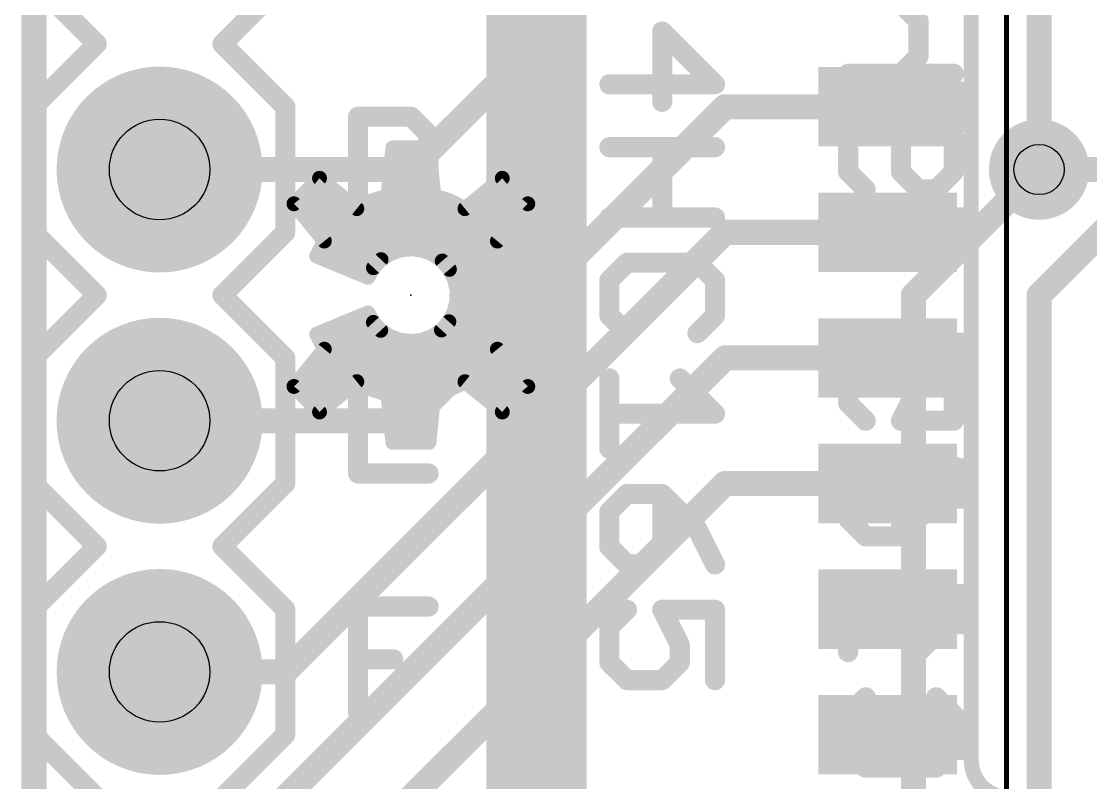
# Model space of a CAD drawing. Extents: x -32 to 75, y -18 to 32.
# Drawn here: x -0.13 to 10.68, y 10.31 to 18.01 of the extents above; entities that cross this region are included whole.
import ezdxf

# ---------------------------------------------------------------- set-up
doc = ezdxf.new("R2010")
doc.units = 0
for name, color, linetype in [('1', 12, 'CONTINUOUS'), ('16', 132, 'CONTINUOUS'), ('17', 110, 'CONTINUOUS'), ('18', 110, 'CONTINUOUS'), ('20', 53, 'CONTINUOUS'), ('21', 53, 'CONTINUOUS'), ('22', 53, 'CONTINUOUS'), ('24', 53, 'CONTINUOUS'), ('29', 253, 'CONTINUOUS'), ('30', 253, 'CONTINUOUS'), ('31', 253, 'CONTINUOUS'), ('44', 253, 'CONTINUOUS'), ('51', 53, 'CONTINUOUS')]:
    doc.layers.add(name, color=color, linetype=linetype)

# ---------------------------------------------------------------- blocks, each defined once
blk = doc.blocks.new('RECT')
blk.add_solid([(-0.5, -0.5), (0.5, -0.5), (-0.5, 0.5), (0.5, 0.5)])
blk = doc.blocks.new('ROUNDP')
at = {"const_width": 0.5}
blk.add_lwpolyline([(0, -0.25, 1), (0, 0.25, 1), (0, -0.25)], format="xyb", dxfattribs=at)
blk = doc.blocks.new('ROUNDV')
at = {"const_width": 0.5}
blk.add_lwpolyline([(0, -0.25, 1), (0, 0.25, 1), (0, -0.25)], format="xyb", dxfattribs=at)

msp = doc.modelspace()

# ---------------------------------------------------------------- linework, layer by layer
at = {"layer": '1', "const_width": 0.254}
for points in [[(0, 0), (0, 30.48)], [(5.08, 19.431), (5.08, 17.78)], [(5.08, 17.78), (3.81, 16.51)], [(6.985, 17.145), (3.81, 13.97)], [(8.63, 17.145), (6.985, 17.145)], [(3.81, 16.51), (1.27, 16.51)], [(11.43, 16.51), (10.16, 16.51)], [(6.985, 15.875), (2.54, 11.43)], [(8.63, 15.875), (6.985, 15.875)], [(6.985, 14.605), (1.27, 8.89)], [(8.63, 14.605), (6.985, 14.605)], [(3.81, 13.97), (1.27, 13.97)], [(6.985, 13.335), (2.54, 8.89)], [(8.63, 13.335), (6.985, 13.335)], [(2.54, 11.43), (1.27, 11.43)]]:
    msp.add_lwpolyline(points, dxfattribs=at)
at = {"layer": '1', "const_width": 0.127}
for points in [[(5.0165, 17.78, 1), (5.1435, 17.78)], [(5.1249, 17.7351, 1), (5.0351, 17.8249)], [(6.985, 17.2085, 1), (6.985, 17.0815)], [(7.0299, 17.1001, 1), (6.9401, 17.1899)], [(8.63, 17.0815, 1), (8.63, 17.2085)], [(1.27, 16.5735, 1), (1.27, 16.4465)], [(3.7651, 16.5549, 1), (3.8549, 16.4651)], [(3.81, 16.4465, 1), (3.81, 16.5735)], [(10.16, 16.5735, 1), (10.16, 16.4465)], [(6.985, 15.9385, 1), (6.985, 15.8115)], [(7.0299, 15.8301, 1), (6.9401, 15.9199)], [(8.63, 15.8115, 1), (8.63, 15.9385)], [(6.985, 14.6685, 1), (6.985, 14.5415)], [(7.0299, 14.5601, 1), (6.9401, 14.6499)], [(8.63, 14.5415, 1), (8.63, 14.6685)], [(1.27, 14.0335, 1), (1.27, 13.9065)], [(3.7651, 14.0149, 1), (3.8549, 13.9251)], [(3.81, 13.9065, 1), (3.81, 14.0335)], [(6.985, 13.3985, 1), (6.985, 13.2715)], [(7.0299, 13.2901, 1), (6.9401, 13.3799)], [(8.63, 13.2715, 1), (8.63, 13.3985)], [(1.27, 11.4935, 1), (1.27, 11.3665)], [(2.4951, 11.4749, 1), (2.5849, 11.3851)], [(2.54, 11.3665, 1), (2.54, 11.4935)]]:
    msp.add_lwpolyline(points, format="xyb", dxfattribs=at)
at = {"layer": '16'}
for points, const_width in [([(0, 0), (0, 30.48)], 0.254), ([(5.08, 29.21), (5.08, 8.89)], 1.016), ([(10.16, 29.21), (10.16, 16.51)], 0.254), ([(10.16, 16.51), (8.89, 15.24)], 0.254), ([(10.16, 15.24), (11.43, 16.51)], 0.254), ([(8.89, 15.24), (8.89, 8.255)], 0.254), ([(10.16, 15.24), (10.16, 8.89)], 0.254)]:
    msp.add_lwpolyline(points, dxfattribs=dict(at, const_width=const_width))
at = {"layer": '16', "const_width": 0.127}
for points in [[(10.0965, 16.51, 1), (10.2235, 16.51)], [(10.2049, 16.4651, 1), (10.1151, 16.5549)], [(8.9535, 15.24, 1), (8.8265, 15.24)], [(8.8451, 15.2849, 1), (8.9349, 15.1951)], [(10.2235, 15.24, 1), (10.0965, 15.24)], [(10.1151, 15.2849, 1), (10.2049, 15.1951)]]:
    msp.add_lwpolyline(points, format="xyb", dxfattribs=at)
at = {"layer": '20', "const_width": 0.254}
msp.add_lwpolyline([(0, 30.48), (0, 0)], dxfattribs=at)
at = {"layer": '21'}
for points, const_width in [([(9.8298, 20.32), (9.8298, 10.16)], 0.0508), ([(9.4742, 19.939), (9.4742, 10.541)], 0.1524), ([(0.635, 17.78), (0, 18.415)], 0.2032), ([(2.54, 18.415), (1.905, 17.78)], 0.2032), ([(6.8843, 17.3721), (6.3505, 17.906)], 0.2032), ([(6.3505, 17.906), (6.3505, 17.1942)], 0.2032), ([(0.635, 17.78), (0, 17.145)], 0.2032), ([(2.54, 17.145), (1.905, 17.78)], 0.2032), ([(5.8166, 17.3721), (6.8843, 17.3721)], 0.2032), ([(0, 15.875), (0, 17.145)], 0.2032), ([(2.54, 17.145), (2.54, 15.875)], 0.2032), ([(3.2766, 17.0443), (3.2766, 15.9766)], 0.2032), ([(3.8105, 17.0443), (3.2766, 17.0443)], 0.2032), ([(3.9884, 16.8664), (3.8105, 17.0443)], 0.2032), ([(3.9884, 16.1546), (3.9884, 16.8664)], 0.2032), ([(5.8166, 16.7366), (6.8843, 16.7366)], 0.2032), ([(6.3505, 16.7366), (6.3505, 16.0248)], 0.2032), ([(3.8105, 15.9766), (3.9884, 16.1546)], 0.2032), ([(6.8843, 16.0248), (5.8166, 16.0248)], 0.2032), ([(3.2766, 15.9766), (3.8105, 15.9766)], 0.2032), ([(0.635, 15.24), (0, 15.875)], 0.2032), ([(2.54, 15.875), (1.905, 15.24)], 0.2032), ([(5.9946, 15.5672), (5.8166, 15.3893)], 0.2032), ([(6.7064, 15.5672), (5.9946, 15.5672)], 0.2032), ([(6.8843, 15.3893), (6.7064, 15.5672)], 0.2032), ([(5.8166, 15.3893), (5.8166, 15.0334)], 0.2032), ([(6.8843, 15.0334), (6.8843, 15.3893)], 0.2032), ([(0, 14.605), (0.635, 15.24)], 0.2032), ([(1.905, 15.24), (2.54, 14.605)], 0.2032), ([(5.8166, 15.0334), (5.9946, 14.8554)], 0.2032), ([(6.7064, 14.8554), (6.8843, 15.0334)], 0.2032), ([(0, 13.335), (0, 14.605)], 0.2032), ([(2.54, 14.605), (2.54, 13.335)], 0.2032), ([(3.9884, 14.5043), (3.2766, 14.5043)], 0.2032), ([(3.2766, 14.5043), (3.2766, 13.4366)], 0.2032), ([(5.8166, 14.3978), (5.8166, 13.686)], 0.2032), ([(6.5284, 14.3978), (6.8843, 14.0419)], 0.2032), ([(3.2766, 13.9705), (3.6325, 13.9705)], 0.2032), ([(6.8843, 14.0419), (5.8166, 14.0419)], 0.2032), ([(3.2766, 13.4366), (3.9884, 13.4366)], 0.2032), ([(0.635, 12.7), (0, 13.335)], 0.2032), ([(2.54, 13.335), (1.905, 12.7)], 0.2032), ([(5.9946, 13.2284), (5.8166, 13.0505)], 0.2032), ([(6.3505, 13.2284), (5.9946, 13.2284)], 0.2032), ([(6.7064, 12.8725), (6.3505, 13.2284)], 0.2032), ([(6.3505, 12.6946), (6.3505, 13.2284)], 0.2032), ([(5.8166, 13.0505), (5.8166, 12.6946)], 0.2032), ([(6.8843, 12.5166), (6.7064, 12.8725)], 0.2032), ([(0, 12.065), (0.635, 12.7)], 0.2032), ([(1.905, 12.7), (2.54, 12.065)], 0.2032), ([(5.8166, 12.6946), (5.9946, 12.5166)], 0.2032), ([(6.1725, 12.5166), (6.3505, 12.6946)], 0.2032), ([(5.9946, 12.5166), (6.1725, 12.5166)], 0.2032), ([(0, 10.795), (0, 12.065)], 0.2032), ([(2.54, 12.065), (2.54, 10.795)], 0.2032), ([(3.2766, 11.0236), (3.2766, 12.0913)], 0.2032), ([(3.2766, 12.0913), (3.9884, 12.0913)], 0.2032), ([(5.8166, 11.8811), (5.9946, 12.059)], 0.2032), ([(6.8843, 12.059), (6.3505, 12.059)], 0.2032), ([(6.3505, 12.059), (6.5284, 11.7031)], 0.2032), ([(6.8843, 11.3472), (6.8843, 12.059)], 0.2032), ([(5.8166, 11.5252), (5.8166, 11.8811)], 0.2032), ([(6.5284, 11.7031), (6.5284, 11.5252)], 0.2032), ([(3.2766, 11.5575), (3.6325, 11.5575)], 0.2032), ([(5.9946, 11.3472), (5.8166, 11.5252)], 0.2032), ([(6.5284, 11.5252), (6.3505, 11.3472)], 0.2032), ([(6.3505, 11.3472), (5.9946, 11.3472)], 0.2032), ([(0.635, 10.16), (0, 10.795)], 0.2032), ([(2.54, 10.795), (1.905, 10.16)], 0.2032)]:
    msp.add_lwpolyline(points, dxfattribs=dict(at, const_width=const_width))
for points, const_width in [([(6.3864, 17.9419, 1), (6.3145, 17.8701)], 0.1016), ([(6.4013, 17.906, 1), (6.2997, 17.906)], 0.1016), ([(0.6709, 17.7441, 1), (0.5991, 17.8159)], 0.1016), ([(0.5991, 17.7441, 1), (0.6709, 17.8159)], 0.1016), ([(1.9409, 17.8159, 1), (1.8691, 17.7441)], 0.1016), ([(1.8691, 17.8159, 1), (1.9409, 17.7441)], 0.1016), ([(5.8166, 17.4229, 1), (5.8166, 17.3213)], 0.1016), ([(6.8484, 17.3362, 1), (6.9202, 17.4081)], 0.1016), ([(6.8843, 17.3213, 1), (6.8843, 17.4229)], 0.1016), ([(0.0508, 17.145, 1), (-0.0508, 17.145)], 0.1016), ([(-0.0359, 17.1809, 1), (0.0359, 17.1091)], 0.1016), ([(2.5908, 17.145, 1), (2.4892, 17.145)], 0.1016), ([(2.5041, 17.1091, 1), (2.5759, 17.1809)], 0.1016), ([(6.2997, 17.1942, 1), (6.4013, 17.1942)], 0.1016), ([(3.3274, 17.0443, 1), (3.2258, 17.0443)], 0.1016), ([(3.2766, 17.0951, 1), (3.2766, 16.9935)], 0.1016), ([(3.8464, 17.0802, 1), (3.7745, 17.0084)], 0.1016), ([(3.8105, 16.9935, 1), (3.8105, 17.0951)], 0.1016), ([(4.0392, 16.8664, 1), (3.9376, 16.8664)], 0.1016), ([(3.9525, 16.8304, 1), (4.0243, 16.9023)], 0.1016), ([(5.8166, 16.7874, 1), (5.8166, 16.6858)], 0.1016), ([(6.4013, 16.7366, 1), (6.2997, 16.7366)], 0.1016), ([(6.8843, 16.6858, 1), (6.8843, 16.7874)], 0.1016), ([(4.0243, 16.1186, 1), (3.9525, 16.1905)], 0.1016), ([(3.9376, 16.1546, 1), (4.0392, 16.1546)], 0.1016), ([(5.8166, 16.0756, 1), (5.8166, 15.974)], 0.1016), ([(6.8843, 15.974, 1), (6.8843, 16.0756)], 0.1016), ([(3.2766, 16.0274, 1), (3.2766, 15.9258)], 0.1016), ([(3.2258, 15.9766, 1), (3.3274, 15.9766)], 0.1016), ([(3.7745, 16.0125, 1), (3.8464, 15.9407)], 0.1016), ([(3.8105, 15.9258, 1), (3.8105, 16.0274)], 0.1016), ([(6.2997, 16.0248, 1), (6.4013, 16.0248)], 0.1016), ([(0.0359, 15.9109, 1), (-0.0359, 15.8391)], 0.1016), ([(-0.0508, 15.875, 1), (0.0508, 15.875)], 0.1016), ([(2.4892, 15.875, 1), (2.5908, 15.875)], 0.1016), ([(2.5759, 15.8391, 1), (2.5041, 15.9109)], 0.1016), ([(5.9946, 15.618, 1), (5.9946, 15.5164)], 0.1016), ([(6.0305, 15.5313, 1), (5.9586, 15.6031)], 0.1016), ([(6.7423, 15.6031, 1), (6.6704, 15.5313)], 0.1016), ([(6.7064, 15.5164, 1), (6.7064, 15.618)], 0.1016), ([(5.8674, 15.3893, 1), (5.7658, 15.3893)], 0.1016), ([(5.7807, 15.4252, 1), (5.8525, 15.3533)], 0.1016), ([(6.9351, 15.3893, 1), (6.8335, 15.3893)], 0.1016), ([(6.8484, 15.3533, 1), (6.9202, 15.4252)], 0.1016), ([(0.6709, 15.2041, 1), (0.5991, 15.2759)], 0.1016), ([(0.5991, 15.2041, 1), (0.6709, 15.2759)], 0.1016), ([(1.9409, 15.2759, 1), (1.8691, 15.2041)], 0.1016), ([(1.8691, 15.2759, 1), (1.9409, 15.2041)], 0.1016), ([(5.8525, 15.0693, 1), (5.7807, 14.9974)], 0.1016), ([(6.9202, 14.9974, 1), (6.8484, 15.0693)], 0.1016), ([(5.7658, 15.0334, 1), (5.8674, 15.0334)], 0.1016), ([(6.8335, 15.0334, 1), (6.9351, 15.0334)], 0.1016), ([(5.9586, 14.8195, 1), (6.0305, 14.8913)], 0.1016), ([(6.6704, 14.8913, 1), (6.7423, 14.8195)], 0.1016), ([(0.0508, 14.605, 1), (-0.0508, 14.605)], 0.1016), ([(2.5908, 14.605, 1), (2.4892, 14.605)], 0.1016), ([(-0.0359, 14.6409, 1), (0.0359, 14.5691)], 0.1016), ([(2.5041, 14.5691, 1), (2.5759, 14.6409)], 0.1016), ([(3.2766, 14.5551, 1), (3.2766, 14.4535)], 0.1016), ([(3.3274, 14.5043, 1), (3.2258, 14.5043)], 0.1016), ([(3.9884, 14.4535, 1), (3.9884, 14.5551)], 0.1016), ([(5.8674, 14.3978, 1), (5.7658, 14.3978)], 0.1016), ([(6.5643, 14.4337, 1), (6.4925, 14.3619)], 0.1016), ([(3.2766, 14.0213, 1), (3.2766, 13.9197)], 0.1016), ([(3.6325, 13.9197, 1), (3.6325, 14.0213)], 0.1016), ([(5.8166, 14.0927, 1), (5.8166, 13.9911)], 0.1016), ([(6.8484, 14.006, 1), (6.9202, 14.0778)], 0.1016), ([(6.8843, 13.9911, 1), (6.8843, 14.0927)], 0.1016), ([(5.7658, 13.686, 1), (5.8674, 13.686)], 0.1016), ([(3.2766, 13.4874, 1), (3.2766, 13.3858)], 0.1016), ([(3.9884, 13.3858, 1), (3.9884, 13.4874)], 0.1016), ([(0.0359, 13.3709, 1), (-0.0359, 13.2991)], 0.1016), ([(2.5759, 13.2991, 1), (2.5041, 13.3709)], 0.1016), ([(3.2258, 13.4366, 1), (3.3274, 13.4366)], 0.1016), ([(-0.0508, 13.335, 1), (0.0508, 13.335)], 0.1016), ([(2.4892, 13.335, 1), (2.5908, 13.335)], 0.1016), ([(5.9946, 13.2792, 1), (5.9946, 13.1776)], 0.1016), ([(6.0305, 13.1925, 1), (5.9586, 13.2643)], 0.1016), ([(6.3864, 13.2643, 1), (6.3145, 13.1925)], 0.1016), ([(6.4013, 13.2284, 1), (6.2997, 13.2284)], 0.1016), ([(6.3505, 13.1776, 1), (6.3505, 13.2792)], 0.1016), ([(5.8674, 13.0505, 1), (5.7658, 13.0505)], 0.1016), ([(5.7807, 13.0864, 1), (5.8525, 13.0145)], 0.1016), ([(6.7518, 12.8952, 1), (6.6609, 12.8498)], 0.1016), ([(6.6704, 12.8366, 1), (6.7423, 12.9084)], 0.1016), ([(0.6709, 12.6641, 1), (0.5991, 12.7359)], 0.1016), ([(0.5991, 12.6641, 1), (0.6709, 12.7359)], 0.1016), ([(1.9409, 12.7359, 1), (1.8691, 12.6641)], 0.1016), ([(1.8691, 12.7359, 1), (1.9409, 12.6641)], 0.1016), ([(5.8525, 12.7305, 1), (5.7807, 12.6586)], 0.1016), ([(6.3864, 12.6586, 1), (6.3145, 12.7305)], 0.1016), ([(5.7658, 12.6946, 1), (5.8674, 12.6946)], 0.1016), ([(6.2997, 12.6946, 1), (6.4013, 12.6946)], 0.1016), ([(5.9946, 12.5674, 1), (5.9946, 12.4658)], 0.1016), ([(5.9586, 12.4807, 1), (6.0305, 12.5525)], 0.1016), ([(6.1366, 12.5525, 1), (6.2084, 12.4807)], 0.1016), ([(6.1725, 12.4658, 1), (6.1725, 12.5674)], 0.1016), ([(6.8389, 12.4939, 1), (6.9297, 12.5393)], 0.1016), ([(0.0508, 12.065, 1), (-0.0508, 12.065)], 0.1016), ([(-0.0359, 12.1009, 1), (0.0359, 12.0291)], 0.1016), ([(2.5908, 12.065, 1), (2.4892, 12.065)], 0.1016), ([(2.5041, 12.0291, 1), (2.5759, 12.1009)], 0.1016), ([(3.3274, 12.0913, 1), (3.2258, 12.0913)], 0.1016), ([(3.2766, 12.1421, 1), (3.2766, 12.0405)], 0.1016), ([(3.9884, 12.0405, 1), (3.9884, 12.1421)], 0.1016), ([(6.0305, 12.0231, 1), (5.9586, 12.0949)], 0.1016), ([(6.3959, 12.0817, 1), (6.305, 12.0363)], 0.1016), ([(6.3505, 12.1098, 1), (6.3505, 12.0082)], 0.1016), ([(6.9351, 12.059, 1), (6.8335, 12.059)], 0.1016), ([(6.8843, 12.0082, 1), (6.8843, 12.1098)], 0.1016), ([(5.8674, 11.8811, 1), (5.7658, 11.8811)], 0.1016), ([(5.7807, 11.917, 1), (5.8525, 11.8451)], 0.1016), ([(6.5792, 11.7031, 1), (6.4776, 11.7031)], 0.1016), ([(6.483, 11.6804, 1), (6.5738, 11.7258)], 0.1016), ([(3.2766, 11.6083, 1), (3.2766, 11.5067)], 0.1016), ([(3.6325, 11.5067, 1), (3.6325, 11.6083)], 0.1016), ([(5.8525, 11.5611, 1), (5.7807, 11.4892)], 0.1016), ([(5.7658, 11.5252, 1), (5.8674, 11.5252)], 0.1016), ([(6.4776, 11.5252, 1), (6.5792, 11.5252)], 0.1016), ([(6.5643, 11.4892, 1), (6.4925, 11.5611)], 0.1016), ([(5.9946, 11.398, 1), (5.9946, 11.2964)], 0.1016), ([(5.9586, 11.3113, 1), (6.0305, 11.3831)], 0.1016), ([(6.3145, 11.3831, 1), (6.3864, 11.3113)], 0.1016), ([(6.3505, 11.2964, 1), (6.3505, 11.398)], 0.1016), ([(6.8335, 11.3472, 1), (6.9351, 11.3472)], 0.1016), ([(3.2258, 11.0236, 1), (3.3274, 11.0236)], 0.1016), ([(0.0359, 10.8309, 1), (-0.0359, 10.7591)], 0.1016), ([(-0.0508, 10.795, 1), (0.0508, 10.795)], 0.1016), ([(2.4892, 10.795, 1), (2.5908, 10.795)], 0.1016), ([(2.5759, 10.7591, 1), (2.5041, 10.8309)], 0.1016), ([(9.4742, 10.541, 0.4142), (9.8552, 10.16)], 0.1524), ([(9.5123, 10.541, 1), (9.4361, 10.541)], 0.0762), ([(9.4361, 10.541, 1), (9.5123, 10.541)], 0.0762)]:
    msp.add_lwpolyline(points, format="xyb", dxfattribs=dict(at, const_width=const_width))
at = {"layer": '22'}
for points, const_width in [([(8.9414, 18.0118), (8.7635, 18.1898)], 0.2032), ([(8.9414, 17.6559), (8.9414, 18.0118)], 0.2032), ([(8.7635, 17.478), (8.9414, 17.6559)], 0.2032), ([(9.2973, 17.478), (8.2296, 17.478)], 0.2032), ([(8.4076, 17.0204), (8.2296, 16.8424)], 0.2032), ([(8.5855, 17.0204), (8.4076, 17.0204)], 0.2032), ([(8.7635, 16.8424), (8.5855, 17.0204)], 0.2032), ([(9.1194, 17.0204), (9.2973, 16.8424)], 0.2032), ([(8.2296, 16.8424), (8.2296, 16.4865)], 0.2032), ([(8.7635, 16.4865), (8.7635, 16.8424)], 0.2032), ([(9.2973, 16.8424), (9.2973, 16.4865)], 0.2032), ([(3.578, 16.2449), (3.6272, 16.7288)], 0.15), ([(3.6272, 16.7288), (3.9928, 16.7288)], 0.15), ([(3.9928, 16.7288), (4.042, 16.2449)], 0.15), ([(3.6192, 16.65), (4.0008, 16.65)], 0.15), ([(3.6039, 16.5), (4.0161, 16.5)], 0.15), ([(8.2296, 16.4865), (8.4076, 16.3086)], 0.2032), ([(8.9414, 16.3086), (8.7635, 16.4865)], 0.2032), ([(9.2973, 16.4865), (9.1194, 16.3086)], 0.2032), ([(2.628, 16.1635), (2.8865, 16.422)], 0.15), ([(2.8865, 16.422), (3.2635, 16.1146)], 0.15), ([(4.3565, 16.1146), (4.7335, 16.422)], 0.15), ([(4.7335, 16.422), (4.992, 16.1635)], 0.15), ([(2.8145, 16.35), (2.9748, 16.35)], 0.15), ([(3.4153, 16.1928), (3.578, 16.2449)], 0.15), ([(3.5887, 16.35), (4.0313, 16.35)], 0.15), ([(4.042, 16.2449), (4.2047, 16.1928)], 0.15), ([(4.6452, 16.35), (4.8055, 16.35)], 0.15), ([(9.1194, 16.3086), (8.9414, 16.3086)], 0.2032), ([(2.9354, 15.7865), (2.628, 16.1635)], 0.15), ([(2.6645, 16.2), (3.1588, 16.2)], 0.15), ([(3.2635, 16.1146), (3.4153, 16.1928)], 0.15), ([(3.4378, 16.2), (4.1822, 16.2)], 0.15), ([(4.2047, 16.1928), (4.3565, 16.1146)], 0.15), ([(4.4612, 16.2), (4.9555, 16.2)], 0.15), ([(4.992, 16.1635), (4.6846, 15.7865)], 0.15), ([(2.7205, 16.05), (4.8995, 16.05)], 0.15), ([(2.8429, 15.9), (4.7771, 15.9)], 0.15), ([(2.8572, 15.6347), (2.9354, 15.7865)], 0.15), ([(2.9166, 15.75), (4.7034, 15.75)], 0.15), ([(3.8202, 15.7085), (3.7085, 15.6976)], 0.15), ([(3.9313, 15.6927), (3.8202, 15.7085)], 0.15), ([(4.6846, 15.7865), (4.7628, 15.6347)], 0.15), ([(3.3769, 15.4194), (2.8572, 15.6347)], 0.15), ([(2.941, 15.6), (3.5101, 15.6)], 0.15), ([(3.5087, 15.599), (3.432, 15.5172)], 0.15), ([(3.6027, 15.6603), (3.5087, 15.599)], 0.15), ([(3.7085, 15.6976), (3.6027, 15.6603)], 0.15), ([(4.0354, 15.6509), (3.9313, 15.6927)], 0.15), ([(4.1266, 15.5855), (4.0354, 15.6509)], 0.15), ([(4.1063, 15.6), (4.7739, 15.6)], 0.15), ([(4.7628, 15.6347), (4.8149, 15.472)], 0.15), ([(3.432, 15.5172), (3.3769, 15.4194)], 0.15), ([(4.1996, 15.5003), (4.1266, 15.5855)], 0.15), ([(4.2504, 15.4002), (4.1996, 15.5003)], 0.15), ([(3.303, 15.45), (3.3941, 15.45)], 0.15), ([(4.2251, 15.45), (5.0313, 15.45)], 0.15), ([(4.2758, 15.291), (4.2504, 15.4002)], 0.15), ([(4.8149, 15.472), (5.2988, 15.4228)], 0.15), ([(5.2988, 15.4228), (5.2988, 15.0572)], 0.15), ([(4.2737, 15.3), (5.2988, 15.3)], 0.15), ([(4.2746, 15.1788), (4.2758, 15.291)], 0.15), ([(4.2468, 15.0701), (4.2746, 15.1788)], 0.15), ([(2.8572, 14.8453), (3.3769, 15.0606)], 0.15), ([(3.3769, 15.0606), (3.4307, 14.9644)], 0.15), ([(4.1939, 14.9711), (4.2468, 15.0701)], 0.15), ([(4.2672, 15.15), (5.2988, 15.15)], 0.15), ([(5.2988, 15.0572), (4.8149, 15.008)], 0.15), ([(3.2306, 15), (3.4108, 15)], 0.15), ([(3.4307, 14.9644), (3.5055, 14.8835)], 0.15), ([(4.119, 14.8876), (4.1939, 14.9711)], 0.15), ([(4.2093, 15), (4.8123, 15)], 0.15), ([(4.8149, 15.008), (4.7628, 14.8453)], 0.15), ([(2.9354, 14.6935), (2.8572, 14.8453)], 0.15), ([(2.8685, 14.85), (3.5557, 14.85)], 0.15), ([(3.5055, 14.8835), (3.5972, 14.8223)], 0.15), ([(4.0264, 14.8242), (4.119, 14.8876)], 0.15), ([(4.0641, 14.85), (4.7643, 14.85)], 0.15), ([(4.7628, 14.8453), (4.6846, 14.6935)], 0.15), ([(3.5972, 14.8223), (3.7006, 14.7841)], 0.15), ([(3.7006, 14.7841), (3.81, 14.7712)], 0.15), ([(3.81, 14.7712), (3.9214, 14.7847)], 0.15), ([(3.9214, 14.7847), (4.0264, 14.8242)], 0.15), ([(2.628, 14.3165), (2.9354, 14.6935)], 0.15), ([(2.9321, 14.7), (4.6879, 14.7)], 0.15), ([(4.6846, 14.6935), (4.992, 14.3165)], 0.15), ([(8.4076, 14.6816), (8.2296, 14.5036)], 0.2032), ([(8.7635, 14.6816), (8.4076, 14.6816)], 0.2032), ([(8.9414, 14.5036), (8.7635, 14.6816)], 0.2032), ([(9.2973, 14.6816), (9.2973, 13.9698)], 0.2032), ([(2.8184, 14.55), (4.8016, 14.55)], 0.15), ([(8.2296, 14.5036), (8.2296, 14.1477)], 0.2032), ([(8.9414, 14.3257), (8.9414, 14.5036)], 0.2032), ([(2.8865, 14.058), (2.628, 14.3165)], 0.15), ([(2.6961, 14.4), (4.9239, 14.4)], 0.15), ([(3.2635, 14.3654), (2.8865, 14.058)], 0.15), ([(3.4153, 14.2872), (3.2635, 14.3654)], 0.15), ([(4.3565, 14.3654), (4.2047, 14.2872)], 0.15), ([(4.7335, 14.058), (4.3565, 14.3654)], 0.15), ([(4.992, 14.3165), (4.7335, 14.058)], 0.15), ([(8.7635, 13.9698), (8.9414, 14.3257)], 0.2032), ([(2.6945, 14.25), (3.122, 14.25)], 0.15), ([(3.578, 14.2351), (3.4153, 14.2872)], 0.15), ([(3.5315, 14.25), (4.0885, 14.25)], 0.15), ([(3.6272, 13.7512), (3.578, 14.2351)], 0.15), ([(4.042, 14.2351), (3.9928, 13.7512)], 0.15), ([(4.2047, 14.2872), (4.042, 14.2351)], 0.15), ([(4.498, 14.25), (4.9255, 14.25)], 0.15), ([(2.8445, 14.1), (2.938, 14.1)], 0.15), ([(3.5917, 14.1), (4.0283, 14.1)], 0.15), ([(4.682, 14.1), (4.7755, 14.1)], 0.15), ([(8.2296, 14.1477), (8.4076, 13.9698)], 0.2032), ([(9.2973, 13.9698), (8.7635, 13.9698)], 0.2032), ([(3.607, 13.95), (4.013, 13.95)], 0.15), ([(3.6222, 13.8), (3.9978, 13.8)], 0.15), ([(3.9928, 13.7512), (3.6272, 13.7512)], 0.15), ([(8.2296, 13.3343), (8.4076, 13.5122)], 0.2032), ([(8.4076, 13.5122), (8.5855, 13.5122)], 0.2032), ([(8.5855, 13.5122), (8.7635, 13.3343)], 0.2032), ([(9.2973, 13.5122), (9.1194, 13.1563)], 0.2032), ([(8.2296, 12.9783), (8.2296, 13.3343)], 0.2032), ([(8.7635, 13.3343), (8.7635, 12.8004)], 0.2032), ([(9.1194, 13.1563), (8.7635, 12.8004)], 0.2032), ([(8.4076, 12.8004), (8.2296, 12.9783)], 0.2032), ([(8.7635, 12.8004), (8.4076, 12.8004)], 0.2032), ([(8.2296, 11.631), (8.2296, 12.3428)], 0.2032), ([(9.2973, 11.9869), (8.2296, 11.9869)], 0.2032), ([(8.9414, 11.631), (9.2973, 11.9869)], 0.2032), ([(8.2296, 10.9955), (8.4076, 11.1734)], 0.2032), ([(9.1194, 11.1734), (9.2973, 10.9955)], 0.2032), ([(8.2296, 10.6395), (8.2296, 10.9955)], 0.2032), ([(9.2973, 10.9955), (9.2973, 10.6395)], 0.2032), ([(8.4076, 10.4616), (8.2296, 10.6395)], 0.2032), ([(9.2973, 10.6395), (9.1194, 10.4616)], 0.2032), ([(9.1194, 10.4616), (8.4076, 10.4616)], 0.2032)]:
    msp.add_lwpolyline(points, dxfattribs=dict(at, const_width=const_width))
for points, const_width in [([(8.9922, 18.0118, 1), (8.8906, 18.0118)], 0.1016), ([(8.9055, 17.9759, 1), (8.9773, 18.0478)], 0.1016), ([(8.9773, 17.62, 1), (8.9055, 17.6919)], 0.1016), ([(8.8906, 17.6559, 1), (8.9922, 17.6559)], 0.1016), ([(8.2296, 17.5288, 1), (8.2296, 17.4272)], 0.1016), ([(8.7275, 17.5139, 1), (8.7994, 17.4421)], 0.1016), ([(9.2973, 17.4272, 1), (9.2973, 17.5288)], 0.1016), ([(8.4076, 17.0712, 1), (8.4076, 16.9696)], 0.1016), ([(8.4435, 16.9845, 1), (8.3716, 17.0563)], 0.1016), ([(8.6214, 17.0563, 1), (8.5496, 16.9845)], 0.1016), ([(8.5855, 16.9696, 1), (8.5855, 17.0712)], 0.1016), ([(9.1553, 17.0563, 1), (9.0834, 16.9845)], 0.1016), ([(8.2804, 16.8424, 1), (8.1788, 16.8424)], 0.1016), ([(8.1937, 16.8784, 1), (8.2655, 16.8065)], 0.1016), ([(8.8143, 16.8424, 1), (8.7127, 16.8424)], 0.1016), ([(8.7275, 16.8065, 1), (8.7994, 16.8784)], 0.1016), ([(9.3481, 16.8424, 1), (9.2465, 16.8424)], 0.1016), ([(9.2614, 16.8065, 1), (9.3332, 16.8784)], 0.1016), ([(3.6272, 16.7663, 1), (3.6272, 16.6913)], 0.075), ([(3.6645, 16.725, 1), (3.5899, 16.7326)], 0.075), ([(4.0301, 16.7326, 1), (3.9555, 16.725)], 0.075), ([(3.9928, 16.6913, 1), (3.9928, 16.7663)], 0.075), ([(3.6192, 16.6875, 1), (3.6192, 16.6125)], 0.075), ([(4.0008, 16.6125, 1), (4.0008, 16.6875)], 0.075), ([(3.6039, 16.5375, 1), (3.6039, 16.4625)], 0.075), ([(4.0161, 16.4625, 1), (4.0161, 16.5375)], 0.075), ([(8.2655, 16.5225, 1), (8.1937, 16.4506)], 0.1016), ([(8.1788, 16.4865, 1), (8.2804, 16.4865)], 0.1016), ([(8.7994, 16.5225, 1), (8.7275, 16.4506)], 0.1016), ([(8.7127, 16.4865, 1), (8.8143, 16.4865)], 0.1016), ([(9.2465, 16.4865, 1), (9.3481, 16.4865)], 0.1016), ([(9.3332, 16.4506, 1), (9.2614, 16.5225)], 0.1016), ([(2.9102, 16.4511, 1), (2.8628, 16.3929)], 0.075), ([(2.913, 16.3955, 1), (2.86, 16.4485)], 0.075), ([(4.76, 16.4485, 1), (4.707, 16.3955)], 0.075), ([(4.7572, 16.3929, 1), (4.7098, 16.4511)], 0.075), ([(2.8145, 16.3875, 1), (2.8145, 16.3125)], 0.075), ([(2.9748, 16.3125, 1), (2.9748, 16.3875)], 0.075), ([(3.5887, 16.3875, 1), (3.5887, 16.3125)], 0.075), ([(3.5894, 16.2092, 1), (3.5666, 16.2806)], 0.075), ([(4.0534, 16.2806, 1), (4.0306, 16.2092)], 0.075), ([(4.0313, 16.3125, 1), (4.0313, 16.3875)], 0.075), ([(4.6452, 16.3875, 1), (4.6452, 16.3125)], 0.075), ([(4.8055, 16.3125, 1), (4.8055, 16.3875)], 0.075), ([(8.3716, 16.2727, 1), (8.4435, 16.3445)], 0.1016), ([(8.9414, 16.3594, 1), (8.9414, 16.2578)], 0.1016), ([(8.9055, 16.2727, 1), (8.9773, 16.3445)], 0.1016), ([(9.0834, 16.3445, 1), (9.1553, 16.2727)], 0.1016), ([(9.1194, 16.2578, 1), (9.1194, 16.3594)], 0.1016), ([(2.6571, 16.1872, 1), (2.5989, 16.1398)], 0.075), ([(2.6015, 16.19, 1), (2.6545, 16.137)], 0.075), ([(2.6645, 16.2375, 1), (2.6645, 16.1625)], 0.075), ([(3.1588, 16.1625, 1), (3.1588, 16.2375)], 0.075), ([(3.4039, 16.2285, 1), (3.4268, 16.1571)], 0.075), ([(3.4325, 16.1595, 1), (3.3982, 16.2262)], 0.075), ([(3.4378, 16.2375, 1), (3.4378, 16.1625)], 0.075), ([(3.5407, 16.2487, 1), (3.6153, 16.2411)], 0.075), ([(4.0047, 16.2411, 1), (4.0793, 16.2487)], 0.075), ([(4.2218, 16.2262, 1), (4.1875, 16.1595)], 0.075), ([(4.1822, 16.1625, 1), (4.1822, 16.2375)], 0.075), ([(4.1932, 16.1571, 1), (4.2161, 16.2285)], 0.075), ([(4.4612, 16.2375, 1), (4.4612, 16.1625)], 0.075), ([(4.9555, 16.1625, 1), (4.9555, 16.2375)], 0.075), ([(5.0211, 16.1398, 1), (4.9629, 16.1872)], 0.075), ([(4.9655, 16.137, 1), (5.0185, 16.19)], 0.075), ([(2.7205, 16.0875, 1), (2.7205, 16.0125)], 0.075), ([(3.2463, 16.1479, 1), (3.2807, 16.0813)], 0.075), ([(3.2398, 16.0855, 1), (3.2872, 16.1437)], 0.075), ([(4.3328, 16.1437, 1), (4.3802, 16.0855)], 0.075), ([(4.3393, 16.0813, 1), (4.3737, 16.1479)], 0.075), ([(4.8995, 16.0125, 1), (4.8995, 16.0875)], 0.075), ([(2.8429, 15.9375, 1), (2.8429, 15.8625)], 0.075), ([(4.7771, 15.8625, 1), (4.7771, 15.9375)], 0.075), ([(2.9166, 15.7875, 1), (2.9166, 15.7125)], 0.075), ([(2.9687, 15.7693, 1), (2.9021, 15.8037)], 0.075), ([(2.9063, 15.7628, 1), (2.9645, 15.8102)], 0.075), ([(3.8255, 15.7457, 1), (3.8149, 15.6714)], 0.075), ([(3.8238, 15.6712, 1), (3.8165, 15.7459)], 0.075), ([(4.7179, 15.8037, 1), (4.6513, 15.7693)], 0.075), ([(4.6555, 15.8102, 1), (4.7137, 15.7628)], 0.075), ([(4.7034, 15.7125, 1), (4.7034, 15.7875)], 0.075), ([(2.8716, 15.6693, 1), (2.8428, 15.6001)], 0.075), ([(2.8239, 15.6519, 1), (2.8905, 15.6175)], 0.075), ([(2.941, 15.6375, 1), (2.941, 15.5625)], 0.075), ([(3.536, 15.5734, 1), (3.4813, 15.6247)], 0.075), ([(3.5101, 15.5625, 1), (3.5101, 15.6375)], 0.075), ([(3.5902, 15.6957, 1), (3.6151, 15.625)], 0.075), ([(3.6231, 15.6289, 1), (3.5822, 15.6918)], 0.075), ([(3.7048, 15.7349, 1), (3.7122, 15.6602)], 0.075), ([(3.721, 15.6622, 1), (3.6961, 15.7329)], 0.075), ([(3.9452, 15.7275, 1), (3.9173, 15.6579)], 0.075), ([(3.926, 15.6555, 1), (3.9366, 15.7298)], 0.075), ([(4.0572, 15.6813, 1), (4.0135, 15.6204)], 0.075), ([(4.0214, 15.6161, 1), (4.0494, 15.6856)], 0.075), ([(4.1063, 15.6375, 1), (4.1063, 15.5625)], 0.075), ([(4.7985, 15.6461, 1), (4.7271, 15.6232)], 0.075), ([(4.7295, 15.6175, 1), (4.7962, 15.6518)], 0.075), ([(4.7739, 15.5625, 1), (4.7739, 15.6375)], 0.075), ([(3.4046, 15.5428, 1), (3.4593, 15.4915)], 0.075), ([(3.4646, 15.4988, 1), (3.3993, 15.5356)], 0.075), ([(3.4882, 15.6305, 1), (3.5292, 15.5676)], 0.075), ([(4.155, 15.6099, 1), (4.0981, 15.5611)], 0.075), ([(4.1047, 15.555, 1), (4.1484, 15.616)], 0.075), ([(4.2331, 15.5173, 1), (4.1662, 15.4834)], 0.075), ([(3.303, 15.4875, 1), (3.303, 15.4125)], 0.075), ([(3.3442, 15.4378, 1), (3.4096, 15.401)], 0.075), ([(3.3625, 15.3848, 1), (3.3913, 15.454)], 0.075), ([(3.3941, 15.4125, 1), (3.3941, 15.4875)], 0.075), ([(4.1712, 15.4759, 1), (4.2281, 15.5247)], 0.075), ([(4.2251, 15.4875, 1), (4.2251, 15.4125)], 0.075), ([(4.2869, 15.4088, 1), (4.2138, 15.3917)], 0.075), ([(4.8187, 15.5093, 1), (4.8111, 15.4347)], 0.075), ([(4.7792, 15.4606, 1), (4.8506, 15.4834)], 0.075), ([(5.0313, 15.4125, 1), (5.0313, 15.4875)], 0.075), ([(5.3363, 15.4228, 1), (5.2613, 15.4228)], 0.075), ([(5.295, 15.3855, 1), (5.3026, 15.4601)], 0.075), ([(4.2169, 15.3833, 1), (4.2838, 15.4172)], 0.075), ([(4.2737, 15.3375, 1), (4.2737, 15.2625)], 0.075), ([(4.3133, 15.2906, 1), (4.2383, 15.2914)], 0.075), ([(5.2988, 15.2625, 1), (5.2988, 15.3375)], 0.075), ([(4.3109, 15.1695, 1), (4.2383, 15.1881)], 0.075), ([(4.2393, 15.2825, 1), (4.3124, 15.2995)], 0.075), ([(3.4096, 15.0789, 1), (3.3442, 15.0423)], 0.075), ([(3.3913, 15.026, 1), (3.3625, 15.0952)], 0.075), ([(4.2798, 15.0524, 1), (4.2137, 15.0878)], 0.075), ([(4.2672, 15.1875, 1), (4.2672, 15.1125)], 0.075), ([(4.2371, 15.1792, 1), (4.3121, 15.1784)], 0.075), ([(5.3026, 15.0199, 1), (5.295, 15.0945)], 0.075), ([(5.2988, 15.1125, 1), (5.2988, 15.1875)], 0.075), ([(3.2306, 15.0375, 1), (3.2306, 14.9625)], 0.075), ([(3.4583, 14.9899, 1), (3.4032, 14.939)], 0.075), ([(3.4108, 14.9625, 1), (3.4108, 15.0375)], 0.075), ([(4.1608, 14.9888, 1), (4.227, 14.9534)], 0.075), ([(4.2218, 14.9461, 1), (4.166, 14.9961)], 0.075), ([(4.2093, 15.0375, 1), (4.2093, 14.9625)], 0.075), ([(4.2104, 15.0794, 1), (4.2831, 15.0608)], 0.075), ([(4.8111, 15.0453, 1), (4.8187, 14.9707)], 0.075), ([(4.8506, 14.9966, 1), (4.7792, 15.0194)], 0.075), ([(4.8123, 14.9625, 1), (4.8123, 15.0375)], 0.075), ([(5.2613, 15.0572, 1), (5.3363, 15.0572)], 0.075), ([(2.8905, 14.8625, 1), (2.8239, 14.8281)], 0.075), ([(2.8428, 14.8799, 1), (2.8716, 14.8107)], 0.075), ([(2.8685, 14.8875, 1), (2.8685, 14.8125)], 0.075), ([(3.398, 14.9461, 1), (3.4635, 14.9828)], 0.075), ([(3.5264, 14.9147, 1), (3.4847, 14.8523)], 0.075), ([(3.478, 14.8581, 1), (3.5331, 14.909)], 0.075), ([(3.5557, 14.8125, 1), (3.5557, 14.8875)], 0.075), ([(4.0641, 14.8875, 1), (4.0641, 14.8125)], 0.075), ([(4.0911, 14.9126, 1), (4.1469, 14.8625)], 0.075), ([(4.1402, 14.8566, 1), (4.0978, 14.9185)], 0.075), ([(4.7962, 14.8282, 1), (4.7295, 14.8625)], 0.075), ([(4.7643, 14.8125, 1), (4.7643, 14.8875)], 0.075), ([(3.6101, 14.8575, 1), (3.5842, 14.7871)], 0.075), ([(3.5763, 14.7911, 1), (3.618, 14.8535)], 0.075), ([(3.705, 14.8214, 1), (3.6962, 14.7469)], 0.075), ([(3.6876, 14.749, 1), (3.7135, 14.8193)], 0.075), ([(3.8055, 14.8084, 1), (3.8145, 14.734)], 0.075), ([(3.8056, 14.734, 1), (3.8144, 14.8084)], 0.075), ([(3.9082, 14.8197, 1), (3.9346, 14.7496)], 0.075), ([(3.9259, 14.7474, 1), (3.9169, 14.8219)], 0.075), ([(4.0052, 14.8551, 1), (4.0476, 14.7932)], 0.075), ([(4.0396, 14.7891, 1), (4.0132, 14.8593)], 0.075), ([(4.7271, 14.8568, 1), (4.7985, 14.8339)], 0.075), ([(2.9321, 14.7375, 1), (2.9321, 14.6625)], 0.075), ([(2.9021, 14.6763, 1), (2.9687, 14.7107)], 0.075), ([(2.9645, 14.6698, 1), (2.9063, 14.7172)], 0.075), ([(4.7137, 14.7172, 1), (4.6555, 14.6698)], 0.075), ([(4.6513, 14.7107, 1), (4.7179, 14.6763)], 0.075), ([(4.6879, 14.6625, 1), (4.6879, 14.7375)], 0.075), ([(8.4076, 14.7324, 1), (8.4076, 14.6308)], 0.1016), ([(8.4435, 14.6457, 1), (8.3716, 14.7175)], 0.1016), ([(8.7994, 14.7175, 1), (8.7275, 14.6457)], 0.1016), ([(8.7635, 14.6308, 1), (8.7635, 14.7324)], 0.1016), ([(9.3481, 14.6816, 1), (9.2465, 14.6816)], 0.1016), ([(2.8184, 14.5875, 1), (2.8184, 14.5125)], 0.075), ([(4.8016, 14.5125, 1), (4.8016, 14.5875)], 0.075), ([(8.2804, 14.5036, 1), (8.1788, 14.5036)], 0.1016), ([(8.1937, 14.5396, 1), (8.2655, 14.4677)], 0.1016), ([(8.9922, 14.5036, 1), (8.8906, 14.5036)], 0.1016), ([(8.9055, 14.4677, 1), (8.9773, 14.5396)], 0.1016), ([(2.6545, 14.343, 1), (2.6015, 14.29)], 0.075), ([(2.5989, 14.3402, 1), (2.6571, 14.2928)], 0.075), ([(2.6961, 14.4375, 1), (2.6961, 14.3625)], 0.075), ([(3.2807, 14.3987, 1), (3.2463, 14.3321)], 0.075), ([(3.2872, 14.3363, 1), (3.2398, 14.3945)], 0.075), ([(4.3802, 14.3945, 1), (4.3328, 14.3363)], 0.075), ([(4.3737, 14.3321, 1), (4.3393, 14.3987)], 0.075), ([(4.9239, 14.3625, 1), (4.9239, 14.4375)], 0.075), ([(4.9629, 14.2928, 1), (5.0211, 14.3402)], 0.075), ([(5.0185, 14.29, 1), (4.9655, 14.343)], 0.075), ([(8.8906, 14.3257, 1), (8.9922, 14.3257)], 0.1016), ([(8.9868, 14.303, 1), (8.896, 14.3484)], 0.1016), ([(2.6945, 14.2875, 1), (2.6945, 14.2125)], 0.075), ([(3.122, 14.2125, 1), (3.122, 14.2875)], 0.075), ([(3.4268, 14.3229, 1), (3.4039, 14.2515)], 0.075), ([(3.3982, 14.2538, 1), (3.4325, 14.3205)], 0.075), ([(3.5315, 14.2875, 1), (3.5315, 14.2125)], 0.075), ([(3.6153, 14.2389, 1), (3.5407, 14.2313)], 0.075), ([(3.5666, 14.1994, 1), (3.5894, 14.2708)], 0.075), ([(4.0306, 14.2708, 1), (4.0534, 14.1994)], 0.075), ([(4.0793, 14.2313, 1), (4.0047, 14.2389)], 0.075), ([(4.0885, 14.2125, 1), (4.0885, 14.2875)], 0.075), ([(4.1875, 14.3205, 1), (4.2218, 14.2538)], 0.075), ([(4.2161, 14.2515, 1), (4.1932, 14.3229)], 0.075), ([(4.498, 14.2875, 1), (4.498, 14.2125)], 0.075), ([(4.9255, 14.2125, 1), (4.9255, 14.2875)], 0.075), ([(2.8445, 14.1375, 1), (2.8445, 14.0625)], 0.075), ([(2.938, 14.0625, 1), (2.938, 14.1375)], 0.075), ([(3.5917, 14.1375, 1), (3.5917, 14.0625)], 0.075), ([(4.0283, 14.0625, 1), (4.0283, 14.1375)], 0.075), ([(4.682, 14.1375, 1), (4.682, 14.0625)], 0.075), ([(4.7755, 14.0625, 1), (4.7755, 14.1375)], 0.075), ([(8.2655, 14.1837, 1), (8.1937, 14.1118)], 0.1016), ([(8.1788, 14.1477, 1), (8.2804, 14.1477)], 0.1016), ([(2.8628, 14.0871, 1), (2.9102, 14.0289)], 0.075), ([(2.86, 14.0315, 1), (2.913, 14.0845)], 0.075), ([(4.707, 14.0845, 1), (4.76, 14.0315)], 0.075), ([(4.7098, 14.0289, 1), (4.7572, 14.0871)], 0.075), ([(8.3716, 13.9339, 1), (8.4435, 14.0057)], 0.1016), ([(8.7635, 14.0206, 1), (8.7635, 13.919)], 0.1016), ([(9.2973, 13.919, 1), (9.2973, 14.0206)], 0.1016), ([(3.607, 13.9875, 1), (3.607, 13.9125)], 0.075), ([(4.013, 13.9125, 1), (4.013, 13.9875)], 0.075), ([(8.718, 13.9925, 1), (8.8089, 13.9471)], 0.1016), ([(9.2465, 13.9698, 1), (9.3481, 13.9698)], 0.1016), ([(3.6222, 13.8375, 1), (3.6222, 13.7625)], 0.075), ([(3.9978, 13.7625, 1), (3.9978, 13.8375)], 0.075), ([(3.6272, 13.7887, 1), (3.6272, 13.7137)], 0.075), ([(3.5899, 13.7474, 1), (3.6645, 13.755)], 0.075), ([(3.9555, 13.755, 1), (4.0301, 13.7474)], 0.075), ([(3.9928, 13.7137, 1), (3.9928, 13.7887)], 0.075), ([(8.4076, 13.563, 1), (8.4076, 13.4614)], 0.1016), ([(8.4435, 13.4763, 1), (8.3716, 13.5481)], 0.1016), ([(8.6214, 13.5481, 1), (8.5496, 13.4763)], 0.1016), ([(8.5855, 13.4614, 1), (8.5855, 13.563)], 0.1016), ([(9.3427, 13.4895, 1), (9.2519, 13.5349)], 0.1016), ([(8.2804, 13.3343, 1), (8.1788, 13.3343)], 0.1016), ([(8.1937, 13.3702, 1), (8.2655, 13.2983)], 0.1016), ([(8.8143, 13.3343, 1), (8.7127, 13.3343)], 0.1016), ([(8.7275, 13.2983, 1), (8.7994, 13.3702)], 0.1016), ([(9.0739, 13.179, 1), (9.1648, 13.1336)], 0.1016), ([(9.1553, 13.1204, 1), (9.0834, 13.1922)], 0.1016), ([(8.2655, 13.0143, 1), (8.1937, 12.9424)], 0.1016), ([(8.1788, 12.9783, 1), (8.2804, 12.9783)], 0.1016), ([(8.4076, 12.8512, 1), (8.4076, 12.7496)], 0.1016), ([(8.3716, 12.7645, 1), (8.4435, 12.8363)], 0.1016), ([(8.7275, 12.8363, 1), (8.7994, 12.7645)], 0.1016), ([(8.7635, 12.7496, 1), (8.7635, 12.8512)], 0.1016), ([(8.7127, 12.8004, 1), (8.8143, 12.8004)], 0.1016), ([(8.2804, 12.3428, 1), (8.1788, 12.3428)], 0.1016), ([(8.2296, 12.0377, 1), (8.2296, 11.9361)], 0.1016), ([(9.3332, 11.951, 1), (9.2614, 12.0228)], 0.1016), ([(9.2973, 11.9361, 1), (9.2973, 12.0377)], 0.1016), ([(8.1788, 11.631, 1), (8.2804, 11.631)], 0.1016), ([(8.9055, 11.6669, 1), (8.9773, 11.5951)], 0.1016), ([(8.4435, 11.1375, 1), (8.3716, 11.2093)], 0.1016), ([(9.1553, 11.2093, 1), (9.0834, 11.1375)], 0.1016), ([(8.2804, 10.9955, 1), (8.1788, 10.9955)], 0.1016), ([(8.1937, 11.0314, 1), (8.2655, 10.9595)], 0.1016), ([(9.3481, 10.9955, 1), (9.2465, 10.9955)], 0.1016), ([(9.2614, 10.9595, 1), (9.3332, 11.0314)], 0.1016), ([(8.2655, 10.6755, 1), (8.1937, 10.6036)], 0.1016), ([(9.3332, 10.6036, 1), (9.2614, 10.6755)], 0.1016), ([(8.1788, 10.6395, 1), (8.2804, 10.6395)], 0.1016), ([(9.2465, 10.6395, 1), (9.3481, 10.6395)], 0.1016), ([(8.4076, 10.5124, 1), (8.4076, 10.4108)], 0.1016), ([(8.3716, 10.4257, 1), (8.4435, 10.4975)], 0.1016), ([(9.0834, 10.4975, 1), (9.1553, 10.4257)], 0.1016), ([(9.1194, 10.4108, 1), (9.1194, 10.5124)], 0.1016)]:
    msp.add_lwpolyline(points, format="xyb", dxfattribs=dict(at, const_width=const_width))
at = {"layer": '24'}
msp.add_point((3.81, 15.24), dxfattribs=at)
at = {"layer": '44'}
for centre, radius in [((1.27, 16.51), 0.508), ((10.16, 16.51), 0.254), ((1.27, 13.97), 0.508), ((1.27, 11.43), 0.508)]:
    msp.add_circle(centre, radius, dxfattribs=at)

# ---------------------------------------------------------------- block references
at = {"layer": '1', "xscale": 0.6, "yscale": 1.2, "rotation": 270}
for p in [(8.63, 17.145), (8.63, 15.875), (8.63, 14.605), (8.63, 13.335), (8.63, 12.065), (8.63, 10.795)]:
    msp.add_blockref('RECT', p, dxfattribs=at)
at = {"layer": '17', "xscale": 1.8796, "yscale": 1.8796}
for p in [(1.27, 16.51), (1.27, 16.51), (1.27, 13.97), (1.27, 13.97), (1.27, 11.43), (1.27, 11.43)]:
    msp.add_blockref('ROUNDP', p, dxfattribs=at)
at = {"layer": '18', "xscale": 1.016, "yscale": 1.016}
msp.add_blockref('ROUNDV', (10.16, 16.51), dxfattribs=at)
msp.add_blockref('ROUNDV', (10.16, 16.51), dxfattribs=at)
at = {"layer": '29', "xscale": 2.0828, "yscale": 2.0828}
for p in [(1.27, 16.51), (1.27, 13.97), (1.27, 11.43)]:
    msp.add_blockref('ROUNDP', p, dxfattribs=at)
at = {"layer": '29', "xscale": 0.8032, "yscale": 1.4032, "rotation": 270}
for p in [(8.63, 17.145), (8.63, 15.875), (8.63, 14.605), (8.63, 13.335), (8.63, 12.065), (8.63, 10.795)]:
    msp.add_blockref('RECT', p, dxfattribs=at)
at = {"layer": '30', "xscale": 2.0828, "yscale": 2.0828}
for p in [(1.27, 16.51), (1.27, 13.97), (1.27, 11.43)]:
    msp.add_blockref('ROUNDP', p, dxfattribs=at)
at = {"layer": '31', "xscale": 0.6, "yscale": 1.2, "rotation": 270}
for p in [(8.63, 17.145), (8.63, 15.875), (8.63, 14.605), (8.63, 13.335), (8.63, 12.065), (8.63, 10.795)]:
    msp.add_blockref('RECT', p, dxfattribs=at)
at = {"layer": '51', "xscale": 0.508, "rotation": 270}
for p, yscale in [((8.9281, 17.145), 1.143), ((1.27, 16.51), 0.508), ((8.9027, 15.875), 1.143), ((8.9027, 14.605), 1.143), ((1.27, 13.97), 0.508), ((8.9027, 13.335), 1.143), ((8.9027, 12.065), 1.143), ((1.27, 11.43), 0.508), ((8.9027, 10.795), 1.143)]:
    msp.add_blockref('RECT', p, dxfattribs=dict(at, yscale=yscale))

doc.saveas('drawing.dxf')
